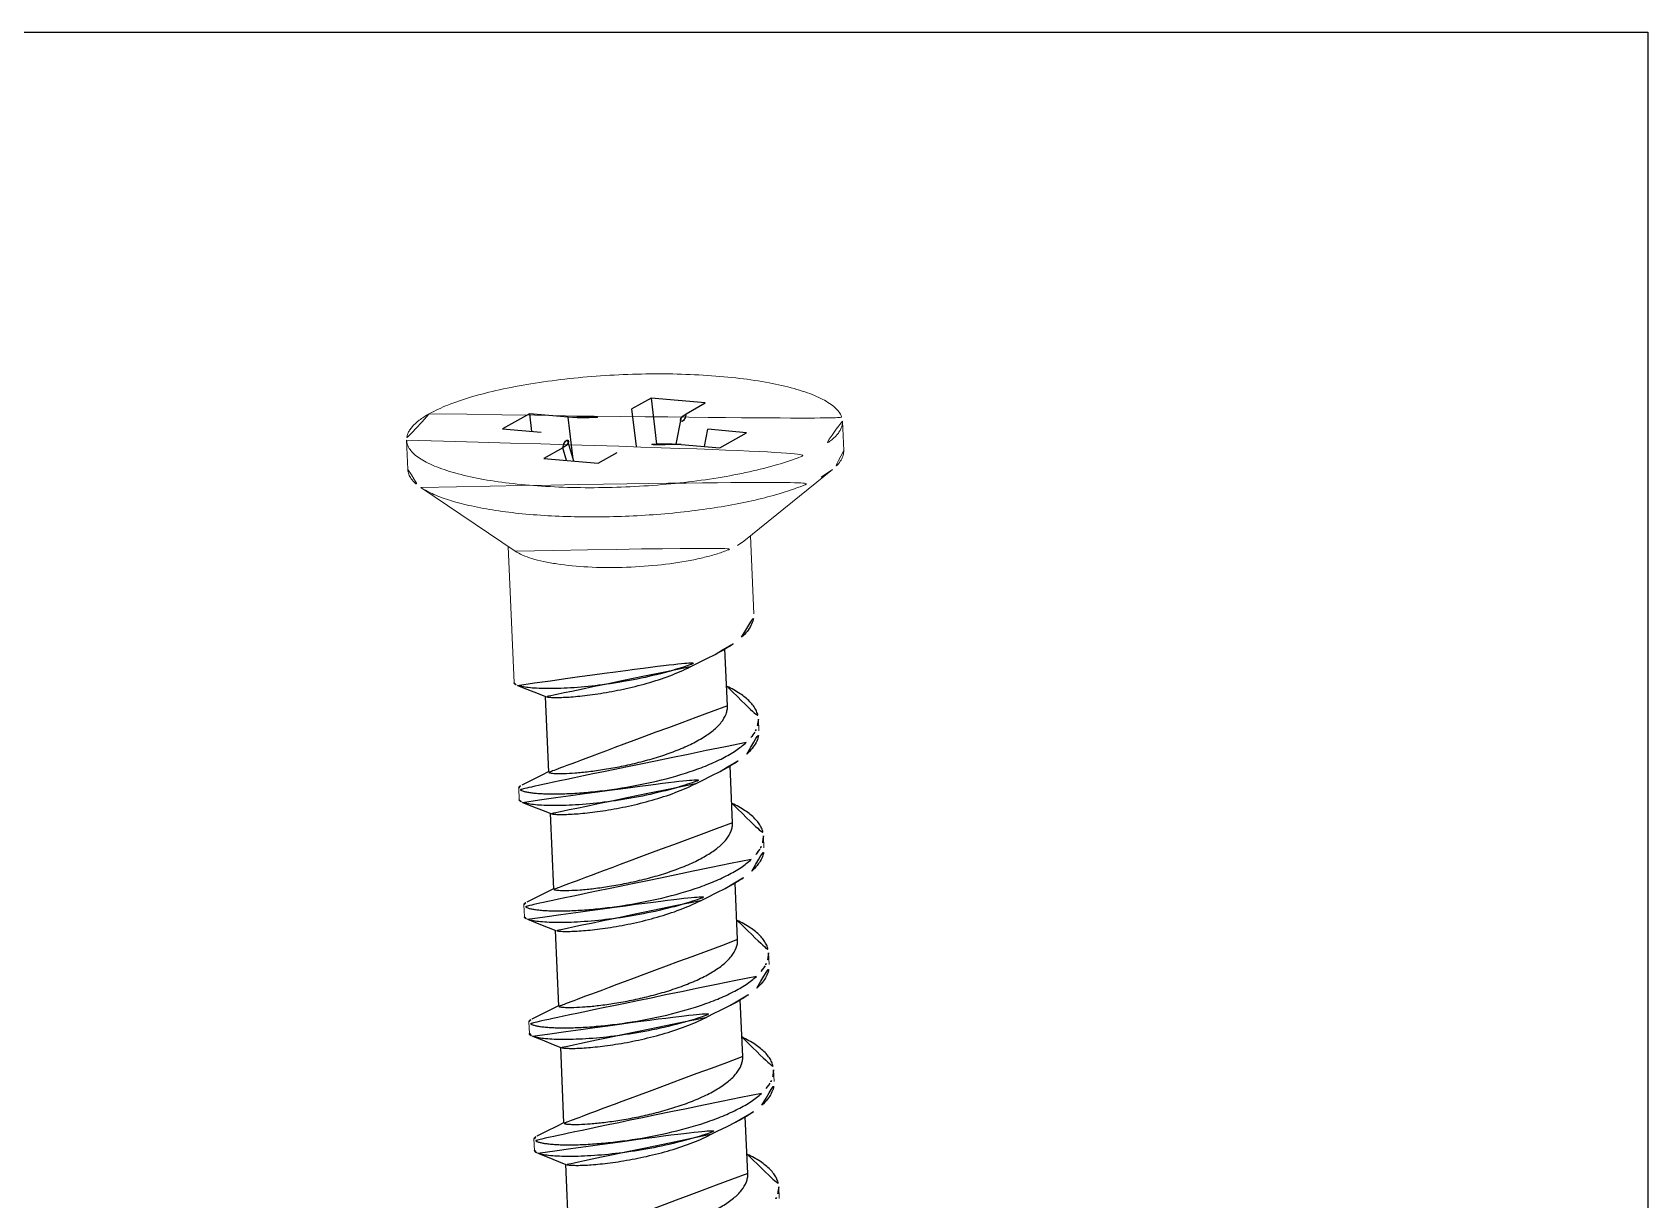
# Model space of a CAD drawing. Extents: x 16296660632 to 16296679688, y -37409620961 to -37409616551.
# Drawn here: x 16296679160.21 to 16296679186.87, y -37409617660.36 to -37409617641.09 of the extents above; entities that cross this region are included whole.
import ezdxf

# ---------------------------------------------------------------- set-up
doc = ezdxf.new("R2010")
doc.units = 0
doc.header["$LTSCALE"] = 10
doc.header["$MEASUREMENT"] = 0
doc.linetypes.add('ACAD_ISO02W100', pattern=[15, 12, -3])
doc.layers.get('0').update_dxf_attribs({"linetype": 'CONTINUOUS'})
doc.layers.add('虚线', color=8, linetype='ACAD_ISO02W100', lineweight=20)

msp = doc.modelspace()

# ---------------------------------------------------------------- linework, layer by layer
at = {"color": 7, "linetype": 'Continuous'}
for p, q in [((16296679170.41935, -37409617647.130089), (16296679170.104139, -37409617647.307472)), ((16296679171.315081, -37409617647.20797), (16296679170.41935, -37409617647.130089)), ((16296679170.41935, -37409617647.130089), (16296679170.509569, -37409617647.887611)), ((16296679170.99987, -37409617647.385353), (16296679171.315081, -37409617647.20797)), ((16296679168.411831, -37409617647.386887), (16296679167.96921, -37409617647.635971)), ((16296679169.04973, -37409617647.442352), (16296679168.411831, -37409617647.386887)), ((16296679168.411831, -37409617647.386887), (16296679168.44644, -37409617647.677467)), ((16296679169.132059, -37409617648.133667), (16296679169.04973, -37409617647.442352)), ((16296679170.178061, -37409617647.928192), (16296679170.104139, -37409617647.307472)), ((16296679170.836399, -37409617647.888321), (16296679170.918341, -37409617647.467903)), ((16296679167.96921, -37409617647.635971), (16296679168.607109, -37409617647.691437)), ((16296679171.301729, -37409617647.925713), (16296679171.35685, -37409617647.642937)), ((16296679171.994749, -37409617647.69841), (16296679171.35685, -37409617647.642937)), ((16296679171.55213, -37409617647.947487), (16296679171.994749, -37409617647.69841)), ((16296679168.96409, -37409617647.949028), (16296679168.64888, -37409617648.126411)), ((16296679169.026569, -37409617648.159248), (16296679168.96409, -37409617647.949028)), ((16296679169.14266, -37409617648.169342), (16296679169.04459, -37409617647.839371)), ((16296679169.544609, -37409617648.204277), (16296679169.859819, -37409617648.026901)), ((16296679170.91423, -37409617647.892021), (16296679171.55213, -37409617647.947487)), ((16296679168.64888, -37409617648.126411), (16296679169.544609, -37409617648.204277)), ((16296679171.680571, -37409617652.20546), (16296679171.639879, -37409617651.268967)), ((16296679168.555019, -37409617652.003891), (16296679168.680519, -37409617652.054367)), ((16296679168.671009, -37409617652.050537), (16296679168.72534, -37409617653.301033)), ((16296679171.76446, -37409617654.136147), (16296679171.723761, -37409617653.199516)), ((16296679168.63891, -37409617653.934593), (16296679168.76441, -37409617653.985062)), ((16296679168.7549, -37409617653.981239), (16296679168.809231, -37409617655.23172)), ((16296679171.848339, -37409617656.066841), (16296679171.80765, -37409617655.130203)), ((16296679168.72279, -37409617655.86528), (16296679168.848289, -37409617655.915756)), ((16296679168.838779, -37409617655.911926), (16296679168.89311, -37409617657.162407)), ((16296679171.93223, -37409617657.997543), (16296679171.891541, -37409617657.06102)), ((16296679168.806669, -37409617657.795967), (16296679168.93218, -37409617657.846451)), ((16296679168.922661, -37409617657.842621), (16296679168.976999, -37409617659.093109)), ((16296679172.016109, -37409617659.92823), (16296679171.97541, -37409617658.991562)), ((16296679168.89056, -37409617659.726662), (16296679169.01606, -37409617659.777153)), ((16296679169.00655, -37409617659.773323), (16296679169.060881, -37409617661.023804))]:
    msp.add_line(p, q, dxfattribs=at)
msp.add_lwpolyline([(16296679186.86693, -37409617723.429443), (16296679133.55056, -37409617723.429443), (16296679133.55056, -37409617641.089737), (16296679186.86693, -37409617641.089737)], close=True)
for points in [[(16296679171.06757, -37409617651.562607), (16296679171.176861, -37409617651.50721), (16296679171.33836, -37409617651.426651), (16296679171.47695, -37409617651.358467)], [(16296679168.21303, -37409617651.869904), (16296679168.37056, -37409617651.931084), (16296679168.555019, -37409617652.003891)], [(16296679168.723499, -37409617653.297394), (16296679168.61726, -37409617653.351273), (16296679168.439739, -37409617653.43988), (16296679168.284559, -37409617653.516243)], [(16296679171.151449, -37409617653.493301), (16296679171.26075, -37409617653.437897), (16296679171.422239, -37409617653.357353), (16296679171.560829, -37409617653.289146)], [(16296679168.296921, -37409617653.800591), (16296679168.454439, -37409617653.861771), (16296679168.63891, -37409617653.934593)], [(16296679168.807381, -37409617655.228088), (16296679168.701139, -37409617655.281967), (16296679168.523621, -37409617655.370567), (16296679168.368441, -37409617655.446938)], [(16296679171.23534, -37409617655.424004), (16296679171.344641, -37409617655.368591), (16296679171.50613, -37409617655.28804), (16296679171.644711, -37409617655.219849)], [(16296679168.3808, -37409617655.731293), (16296679168.53833, -37409617655.792473), (16296679168.72279, -37409617655.86528)], [(16296679168.89127, -37409617657.158783), (16296679168.785021, -37409617657.212662), (16296679168.6075, -37409617657.301262), (16296679168.45233, -37409617657.377632)], [(16296679171.31922, -37409617657.354691), (16296679171.42852, -37409617657.299294), (16296679171.59001, -37409617657.218727), (16296679171.7286, -37409617657.150543)], [(16296679168.46468, -37409617657.661972), (16296679168.62221, -37409617657.723152), (16296679168.806669, -37409617657.795967)], [(16296679168.975149, -37409617659.089478), (16296679168.86891, -37409617659.143349), (16296679168.691389, -37409617659.231956), (16296679168.536209, -37409617659.308327)], [(16296679171.403111, -37409617659.285393), (16296679171.5124, -37409617659.22998), (16296679171.673901, -37409617659.149422), (16296679171.812481, -37409617659.081238)], [(16296679168.548571, -37409617659.592667), (16296679168.7061, -37409617659.653847), (16296679168.89056, -37409617659.726662)]]:
    msp.add_lwpolyline(points, dxfattribs=at)
for centre, major_axis, ratio, start_param, end_param in [((16296679169.387341, -37409617647.238113), (-0.801806, -0.030785), 0.263882425, 1.126066153, 2.666704219), ((16296679171.73835, -37409617647.442513), (-0.821229, -0.039608), 0.25133448, 5.818141006, 7.358779072), ((16296679168.225611, -37409617647.891861), (-0.821229, -0.039608), 0.25133448, -3.606636955, -2.065998889), ((16296679170.57662, -37409617648.096268), (-0.801806, -0.030785), 0.263882425, -2.0155265, -0.474888434)]:
    msp.add_ellipse(centre, major_axis=major_axis, ratio=ratio, start_param=start_param, end_param=end_param, dxfattribs=at)
for points, knots in [([(16296679171.914709, -37409617651.074501), (16296679171.946819, -37409617651.044838), (16296679172.00408, -37409617650.985069), (16296679172.07019, -37409617650.887466), (16296679172.109421, -37409617650.787933), (16296679172.116501, -37409617650.719994), (16296679172.11508, -37409617650.687508)], [0, 0, 0, 0, 0.292045706, 0.550742358, 0.782817436, 1, 1, 1, 1]), ([(16296679171.47695, -37409617651.358467), (16296679171.56144, -37409617651.317108), (16296679171.71468, -37409617651.233223), (16296679171.85573, -37409617651.12899), (16296679171.914709, -37409617651.074501)], [0, 0, 0, 0, 0.539523175, 1, 1, 1, 1]), ([(16296679168.213039, -37409617651.869904), (16296679168.237249, -37409617651.879227), (16296679168.29759, -37409617651.894249), (16296679168.40379, -37409617651.909698), (16296679168.539261, -37409617651.920143), (16296679168.70166, -37409617651.924667), (16296679168.888359, -37409617651.92244), (16296679169.17676, -37409617651.909019), (16296679169.57214, -37409617651.871353), (16296679170.068319, -37409617651.794807), (16296679170.57003, -37409617651.685066), (16296679171.043871, -37409617651.544441), (16296679171.3409, -37409617651.425049), (16296679171.47695, -37409617651.358467)], [0, 0, 0, 0, 0.023276566, 0.055463247, 0.09623742, 0.145040673, 0.201136549, 0.263651163, 0.403927684, 0.557108169, 0.713672809, 0.86415492, 1, 1, 1, 1]), ([(16296679171.06757, -37409617651.562607), (16296679170.958599, -37409617651.618294), (16296679170.723789, -37409617651.718628), (16296679170.353161, -37409617651.838799), (16296679169.969231, -37409617651.93409), (16296679169.652321, -37409617651.993279), (16296679169.412451, -37409617652.027878), (16296679169.250389, -37409617652.046806), (16296679169.10417, -37409617652.059822), (16296679168.976379, -37409617652.06739), (16296679168.86924, -37409617652.070183), (16296679168.7847, -37409617652.068779), (16296679168.728991, -37409617652.064781), (16296679168.69698, -37409617652.059402), (16296679168.6852, -37409617652.056267), (16296679168.680519, -37409617652.054367)], [0, 0, 0, 0, 0.149149692, 0.310486425, 0.474512212, 0.630990703, 0.703238306, 0.769886721, 0.829852517, 0.882142193, 0.925906765, 0.960440098, 0.985212648, 0.993851739, 1, 1, 1, 1]), ([(16296679168.16081, -37409617651.826431), (16296679168.16099, -37409617651.830452), (16296679168.16416, -37409617651.839363), (16296679168.175171, -37409617651.850571), (16296679168.1919, -37409617651.861061), (16296679168.205379, -37409617651.866943), (16296679168.213039, -37409617651.869904)], [0, 0, 0, 0, 0.169964487, 0.380192821, 0.653494873, 1, 1, 1, 1]), ([(16296679171.673639, -37409617651.887611), (16296679171.74811, -37409617651.922974), (16296679171.881889, -37409617651.995552), (16296679172.026421, -37409617652.108566), (16296679172.10948, -37409617652.20533), (16296679172.153549, -37409617652.276741), (16296679172.181681, -37409617652.350113), (16296679172.189501, -37409617652.400429), (16296679172.19058, -37409617652.425133)], [0, 0, 0, 0, 0.317057743, 0.583748074, 0.699704525, 0.805924509, 0.904904925, 1, 1, 1, 1]), ([(16296679171.680559, -37409617652.20546), (16296679171.681561, -37409617652.228249), (16296679171.678539, -37409617652.27507), (16296679171.65181, -37409617652.37117), (16296679171.577311, -37409617652.491577), (16296679171.440161, -37409617652.623337), (16296679171.257589, -37409617652.748123), (16296679171.035761, -37409617652.864014), (16296679170.782631, -37409617652.969276), (16296679170.50766, -37409617653.062141), (16296679170.22127, -37409617653.141312), (16296679169.93446, -37409617653.206009), (16296679169.658239, -37409617653.255997), (16296679169.403271, -37409617653.291679), (16296679169.17942, -37409617653.313957), (16296679169.016319, -37409617653.32328), (16296679168.90786, -37409617653.324837), (16296679168.844999, -37409617653.323723), (16296679168.7952, -37409617653.320602), (16296679168.762501, -37409617653.316643), (16296679168.74291, -37409617653.312134), (16296679168.733, -37409617653.30883), (16296679168.72551, -37409617653.304527), (16296679168.725349, -37409617653.301033)], [0, 0, 0, 0, 0.020473064, 0.041729226, 0.088965761, 0.145234353, 0.211406525, 0.286735163, 0.369456871, 0.457154917, 0.547003049, 0.635953592, 0.720898874, 0.798817184, 0.866906327, 0.922705443, 0.9453497, 0.964215031, 0.979139366, 0.990015945, 0.99393238, 0.996849703, 1, 1, 1, 1]), ([(16296679172.19058, -37409617652.425133), (16296679172.191851, -37409617652.454323), (16296679172.186489, -37409617652.5149), (16296679172.166519, -37409617652.572159), (16296679172.15354, -37409617652.600151)], [0, 0, 0, 0, 0.486340642, 1, 1, 1, 1]), ([(16296679171.99021, -37409617652.812134), (16296679171.937559, -37409617652.860764), (16296679171.813629, -37409617652.95446), (16296679171.59833, -37409617653.077789), (16296679171.34515, -37409617653.192688), (16296679170.956249, -37409617653.335869), (16296679170.429819, -37409617653.477814), (16296679169.88954, -37409617653.575371), (16296679169.465111, -37409617653.626923), (16296679169.173389, -37409617653.651039), (16296679168.91083, -37409617653.662102), (16296679168.713671, -37409617653.661469), (16296679168.576099, -37409617653.6548), (16296679168.48966, -37409617653.647629), (16296679168.41518, -37409617653.638199), (16296679168.35358, -37409617653.627083), (16296679168.303961, -37409617653.613747), (16296679168.264481, -37409617653.598717), (16296679168.236959, -37409617653.578751), (16296679168.236309, -37409617653.564056)], [0, 0, 0, 0, 0.054602615, 0.117789166, 0.188745253, 0.266169363, 0.433325532, 0.603347488, 0.684032993, 0.759000201, 0.826300458, 0.884192152, 0.909142841, 0.931212345, 0.950280087, 0.966251833, 0.979077401, 0.988796353, 1, 1, 1, 1]), ([(16296679171.9986, -37409617653.005203), (16296679172.03072, -37409617652.975517), (16296679172.088011, -37409617652.915718), (16296679172.154131, -37409617652.818062), (16296679172.19335, -37409617652.718483), (16296679172.20039, -37409617652.650497), (16296679172.198959, -37409617652.618011)], [0, 0, 0, 0, 0.292058996, 0.550756019, 0.78282278, 1, 1, 1, 1]), ([(16296679172.131229, -37409617652.642647), (16296679172.122641, -37409617652.657303), (16296679172.08239, -37409617652.719093), (16296679172.03183, -37409617652.773682), (16296679171.99021, -37409617652.812134)], [0, 0, 0, 0, 0.230661655, 1, 1, 1, 1]), ([(16296679172.15354, -37409617652.600151), (16296679172.15189, -37409617652.603706), (16296679172.14497, -37409617652.618149), (16296679172.137341, -37409617652.632233), (16296679172.131229, -37409617652.642647)], [0, 0, 0, 0, 0.245567706, 1, 1, 1, 1]), ([(16296679171.560829, -37409617653.289146), (16296679171.645321, -37409617653.247803), (16296679171.798559, -37409617653.16391), (16296679171.939619, -37409617653.059677), (16296679171.9986, -37409617653.005203)], [0, 0, 0, 0, 0.539505924, 1, 1, 1, 1]), ([(16296679168.296921, -37409617653.800591), (16296679168.321131, -37409617653.809929), (16296679168.38147, -37409617653.824944), (16296679168.48768, -37409617653.840393), (16296679168.623159, -37409617653.85083), (16296679168.78558, -37409617653.85537), (16296679168.9723, -37409617653.853127), (16296679169.26071, -37409617653.839706), (16296679169.656099, -37409617653.80204), (16296679170.152269, -37409617653.725487), (16296679170.653971, -37409617653.615753), (16296679171.127781, -37409617653.475128), (16296679171.424801, -37409617653.355743), (16296679171.560829, -37409617653.289146)], [0, 0, 0, 0, 0.023276892, 0.055464645, 0.096240648, 0.145049353, 0.201151804, 0.263673445, 0.403950807, 0.557126029, 0.713689384, 0.864168888, 1, 1, 1, 1]), ([(16296679168.236309, -37409617653.564056), (16296679168.23613, -37409617653.560043), (16296679168.23851, -37409617653.550903), (16296679168.248529, -37409617653.53878), (16296679168.264271, -37409617653.526878), (16296679168.277189, -37409617653.519852), (16296679168.284559, -37409617653.516243)], [0, 0, 0, 0, 0.169923784, 0.38021977, 0.653573272, 1, 1, 1, 1]), ([(16296679171.151449, -37409617653.493301), (16296679171.04248, -37409617653.548973), (16296679170.807671, -37409617653.64933), (16296679170.43704, -37409617653.769493), (16296679170.05311, -37409617653.864777), (16296679169.7362, -37409617653.923981), (16296679169.49633, -37409617653.958572), (16296679169.33427, -37409617653.977501), (16296679169.188049, -37409617653.990509), (16296679169.060261, -37409617653.998093), (16296679168.953131, -37409617654.00087), (16296679168.86858, -37409617653.999474), (16296679168.81287, -37409617653.995483), (16296679168.78087, -37409617653.990097), (16296679168.769091, -37409617653.986954), (16296679168.76442, -37409617653.985062)], [0, 0, 0, 0, 0.149151444, 0.31048851, 0.474514788, 0.630995045, 0.703238917, 0.769892315, 0.829853838, 0.882146381, 0.925911335, 0.960441334, 0.985220341, 0.993856093, 1, 1, 1, 1]), ([(16296679168.244699, -37409617653.757179), (16296679168.244881, -37409617653.761192), (16296679168.24807, -37409617653.770081), (16296679168.25909, -37409617653.781281), (16296679168.275801, -37409617653.791763), (16296679168.28927, -37409617653.797638), (16296679168.296921, -37409617653.800591)], [0, 0, 0, 0, 0.170000013, 0.380313825, 0.653600326, 1, 1, 1, 1]), ([(16296679171.75795, -37409617653.818512), (16296679171.83234, -37409617653.853844), (16296679171.96599, -37409617653.926399), (16296679172.11038, -37409617654.039337), (16296679172.193359, -37409617654.136017), (16296679172.2374, -37409617654.207367), (16296679172.26553, -37409617654.28067), (16296679172.273371, -37409617654.330963), (16296679172.27446, -37409617654.355637)], [0, 0, 0, 0, 0.317038141, 0.583721003, 0.699682042, 0.805910367, 0.904900162, 1, 1, 1, 1]), ([(16296679171.76445, -37409617654.136147), (16296679171.76544, -37409617654.158943), (16296679171.762421, -37409617654.205757), (16296679171.73571, -37409617654.301872), (16296679171.6612, -37409617654.422279), (16296679171.52404, -37409617654.554031), (16296679171.341459, -37409617654.67881), (16296679171.119631, -37409617654.794708), (16296679170.86651, -37409617654.899971), (16296679170.591539, -37409617654.992844), (16296679170.305161, -37409617655.072006), (16296679170.018339, -37409617655.136703), (16296679169.742121, -37409617655.186699), (16296679169.48715, -37409617655.222366), (16296679169.263309, -37409617655.244652), (16296679169.10021, -37409617655.253967), (16296679168.991739, -37409617655.255539), (16296679168.928881, -37409617655.254417), (16296679168.87908, -37409617655.251289), (16296679168.84639, -37409617655.247337), (16296679168.826799, -37409617655.242828), (16296679168.8169, -37409617655.239517), (16296679168.80938, -37409617655.235229), (16296679168.809231, -37409617655.23172)], [0, 0, 0, 0, 0.020473397, 0.04172825, 0.088964795, 0.145234699, 0.21140827, 0.286737033, 0.369457519, 0.457154473, 0.547002625, 0.635953948, 0.720899289, 0.798816176, 0.866903321, 0.922701866, 0.945350284, 0.96421297, 0.979137498, 0.990016213, 0.993929145, 0.99684572, 1, 1, 1, 1]), ([(16296679172.27446, -37409617654.355637), (16296679172.275749, -37409617654.384872), (16296679172.270399, -37409617654.445587), (16296679172.25037, -37409617654.502953), (16296679172.23735, -37409617654.530998)], [0, 0, 0, 0, 0.486306326, 1, 1, 1, 1]), ([(16296679172.082479, -37409617654.93589), (16296679172.114599, -37409617654.906219), (16296679172.171881, -37409617654.84642), (16296679172.23801, -37409617654.748772), (16296679172.27722, -37409617654.649178), (16296679172.284281, -37409617654.581207), (16296679172.28285, -37409617654.548721)], [0, 0, 0, 0, 0.292042277, 0.550741516, 0.782816052, 1, 1, 1, 1]), ([(16296679172.215549, -37409617654.572594), (16296679172.206961, -37409617654.587318), (16296679172.16663, -37409617654.649391), (16296679172.115879, -37409617654.704224), (16296679172.074089, -37409617654.742821)], [0, 0, 0, 0, 0.230586123, 1, 1, 1, 1]), ([(16296679172.23735, -37409617654.530998), (16296679172.235729, -37409617654.534477), (16296679172.22896, -37409617654.548607), (16296679172.22151, -37409617654.562393), (16296679172.215549, -37409617654.572594)], [0, 0, 0, 0, 0.245662192, 1, 1, 1, 1]), ([(16296679172.074089, -37409617654.742821), (16296679172.02145, -37409617654.791443), (16296679171.897539, -37409617654.885139), (16296679171.68228, -37409617655.008453), (16296679171.429159, -37409617655.123329), (16296679171.040319, -37409617655.266487), (16296679170.51396, -37409617655.40844), (16296679169.97374, -37409617655.50602), (16296679169.54933, -37409617655.557579), (16296679169.25761, -37409617655.581711), (16296679168.99501, -37409617655.592789), (16296679168.797819, -37409617655.592171), (16296679168.66021, -37409617655.58551), (16296679168.57375, -37409617655.578339), (16296679168.499241, -37409617655.568916), (16296679168.437599, -37409617655.557808), (16296679168.38796, -37409617655.544479), (16296679168.34844, -37409617655.529442), (16296679168.320881, -37409617655.509506), (16296679168.32019, -37409617655.494797)], [0, 0, 0, 0, 0.054597217, 0.117772269, 0.188713614, 0.266122839, 0.433262524, 0.603270318, 0.683950983, 0.758921475, 0.826233658, 0.884138543, 0.909095902, 0.931171631, 0.950246803, 0.966225121, 0.979058274, 0.988784535, 1, 1, 1, 1]), ([(16296679171.644711, -37409617655.219849), (16296679171.72921, -37409617655.17849), (16296679171.88245, -37409617655.094597), (16296679172.0235, -37409617654.990372), (16296679172.082479, -37409617654.93589)], [0, 0, 0, 0, 0.539514938, 1, 1, 1, 1]), ([(16296679168.32019, -37409617655.494797), (16296679168.320009, -37409617655.490784), (16296679168.322371, -37409617655.481628), (16296679168.33239, -37409617655.469498), (16296679168.348141, -37409617655.457588), (16296679168.361071, -37409617655.450546), (16296679168.368441, -37409617655.446938)], [0, 0, 0, 0, 0.169900019, 0.380141039, 0.653487407, 1, 1, 1, 1]), ([(16296679168.3808, -37409617655.731277), (16296679168.40502, -37409617655.740623), (16296679168.465361, -37409617655.755638), (16296679168.57156, -37409617655.77108), (16296679168.707041, -37409617655.781517), (16296679168.86944, -37409617655.786057), (16296679169.05615, -37409617655.783829), (16296679169.344549, -37409617655.770409), (16296679169.739941, -37409617655.732727), (16296679170.236111, -37409617655.656189), (16296679170.737801, -37409617655.546448), (16296679171.21163, -37409617655.40583), (16296679171.508671, -37409617655.286438), (16296679171.644711, -37409617655.219849)], [0, 0, 0, 0, 0.023278057, 0.055464367, 0.096237391, 0.145041777, 0.201140971, 0.263660908, 0.403941326, 0.557113817, 0.713670843, 0.864155822, 1, 1, 1, 1]), ([(16296679171.23534, -37409617655.424004), (16296679171.126369, -37409617655.479668), (16296679170.89156, -37409617655.580017), (16296679170.520929, -37409617655.700188), (16296679170.136999, -37409617655.795479), (16296679169.820089, -37409617655.854668), (16296679169.580219, -37409617655.889267), (16296679169.41815, -37409617655.908203), (16296679169.27194, -37409617655.921204), (16296679169.14415, -37409617655.92878), (16296679169.03701, -37409617655.931557), (16296679168.952471, -37409617655.930161), (16296679168.896761, -37409617655.926163), (16296679168.86475, -37409617655.920792), (16296679168.85297, -37409617655.917648), (16296679168.848301, -37409617655.915756)], [0, 0, 0, 0, 0.149149925, 0.310486899, 0.474512549, 0.630991091, 0.703238754, 0.769887552, 0.829852148, 0.882143536, 0.925906325, 0.960441356, 0.985212845, 0.993853208, 1, 1, 1, 1]), ([(16296679168.328581, -37409617655.687851), (16296679168.32877, -37409617655.691872), (16296679168.331949, -37409617655.70076), (16296679168.34296, -37409617655.711967), (16296679168.35968, -37409617655.72245), (16296679168.373159, -37409617655.728333), (16296679168.3808, -37409617655.731277)], [0, 0, 0, 0, 0.169993056, 0.38028427, 0.653562307, 1, 1, 1, 1]), ([(16296679171.84255, -37409617655.749542), (16296679171.916849, -37409617655.784866), (16296679172.05032, -37409617655.857384), (16296679172.19449, -37409617655.970261), (16296679172.277361, -37409617656.066872), (16296679172.321341, -37409617656.138184), (16296679172.349421, -37409617656.211433), (16296679172.35725, -37409617656.261681), (16296679172.358339, -37409617656.286346)], [0, 0, 0, 0, 0.316984893, 0.583639069, 0.699603812, 0.805849235, 0.904865736, 1, 1, 1, 1]), ([(16296679171.848339, -37409617656.066841), (16296679171.849331, -37409617656.089638), (16296679171.84631, -37409617656.136459), (16296679171.81959, -37409617656.232559), (16296679171.745081, -37409617656.352966), (16296679171.60792, -37409617656.484734), (16296679171.42535, -37409617656.609497), (16296679171.20352, -37409617656.725403), (16296679170.950399, -37409617656.830673), (16296679170.67543, -37409617656.923531), (16296679170.38904, -37409617657.002701), (16296679170.102221, -37409617657.06739), (16296679169.826, -37409617657.117393), (16296679169.571039, -37409617657.153069), (16296679169.347191, -37409617657.175346), (16296679169.18409, -37409617657.184669), (16296679169.075621, -37409617657.186234), (16296679169.01277, -37409617657.185112), (16296679168.962971, -37409617657.181976), (16296679168.930269, -37409617657.178032), (16296679168.910681, -37409617657.173523), (16296679168.90077, -37409617657.170219), (16296679168.89328, -37409617657.165916), (16296679168.89312, -37409617657.162407)], [0, 0, 0, 0, 0.02047321, 0.04172905, 0.08896589, 0.145234743, 0.211406872, 0.286735126, 0.369456489, 0.457154687, 0.547003065, 0.635953623, 0.720898634, 0.798816603, 0.866905772, 0.922705652, 0.945349236, 0.964215767, 0.979138535, 0.990016578, 0.993933024, 0.996849142, 1, 1, 1, 1]), ([(16296679172.358339, -37409617656.286346), (16296679172.35964, -37409617656.315712), (16296679172.354219, -37409617656.376694), (16296679172.334021, -37409617656.434288), (16296679172.32089, -37409617656.462433)], [0, 0, 0, 0, 0.486199985, 1, 1, 1, 1]), ([(16296679172.166361, -37409617656.866577), (16296679172.198469, -37409617656.836922), (16296679172.25573, -37409617656.777153), (16296679172.32184, -37409617656.679558), (16296679172.361071, -37409617656.580032), (16296679172.368151, -37409617656.512093), (16296679172.366739, -37409617656.479622)], [0, 0, 0, 0, 0.292056058, 0.55074832, 0.782819238, 1, 1, 1, 1]), ([(16296679172.30055, -37409617656.501373), (16296679172.291941, -37409617656.516258), (16296679172.251419, -37409617656.579086), (16296679172.20019, -37409617656.634506), (16296679172.15798, -37409617656.673523)], [0, 0, 0, 0, 0.230394881, 1, 1, 1, 1]), ([(16296679172.32089, -37409617656.462433), (16296679172.31937, -37409617656.465698), (16296679172.313021, -37409617656.478897), (16296679172.30608, -37409617656.491814), (16296679172.30055, -37409617656.501373)], [0, 0, 0, 0, 0.24594043, 1, 1, 1, 1]), ([(16296679172.15798, -37409617656.673523), (16296679172.105339, -37409617656.722137), (16296679171.981421, -37409617656.815826), (16296679171.76614, -37409617656.939163), (16296679171.512991, -37409617657.054047), (16296679171.124109, -37409617657.19722), (16296679170.597731, -37409617657.339157), (16296679170.057501, -37409617657.436729), (16296679169.633101, -37409617657.488281), (16296679169.34137, -37409617657.512413), (16296679169.078791, -37409617657.523483), (16296679168.881611, -37409617657.522858), (16296679168.74402, -37409617657.516197), (16296679168.65757, -37409617657.509033), (16296679168.583071, -37409617657.499603), (16296679168.52145, -37409617657.488487), (16296679168.471809, -37409617657.475159), (16296679168.432301, -37409617657.460129), (16296679168.404751, -37409617657.440178), (16296679168.404079, -37409617657.425484)], [0, 0, 0, 0, 0.05459869, 0.11777762, 0.188727264, 0.266146226, 0.433292764, 0.603296072, 0.683979386, 0.758950658, 0.826259313, 0.88415787, 0.909111388, 0.931183846, 0.950256241, 0.966231778, 0.979063344, 0.988787913, 1, 1, 1, 1]), ([(16296679171.7286, -37409617657.150543), (16296679171.813101, -37409617657.109177), (16296679171.96633, -37409617657.025299), (16296679172.107389, -37409617656.921066), (16296679172.166361, -37409617656.866577)], [0, 0, 0, 0, 0.539520138, 1, 1, 1, 1]), ([(16296679168.404079, -37409617657.425484), (16296679168.4039, -37409617657.421463), (16296679168.406269, -37409617657.412308), (16296679168.416281, -37409617657.400177), (16296679168.43203, -37409617657.388283), (16296679168.44496, -37409617657.381241), (16296679168.45233, -37409617657.377632)], [0, 0, 0, 0, 0.169908325, 0.380176255, 0.653525717, 1, 1, 1, 1]), ([(16296679168.464689, -37409617657.661972), (16296679168.488899, -37409617657.671318), (16296679168.54924, -37409617657.686333), (16296679168.655439, -37409617657.701767), (16296679168.79092, -37409617657.712219), (16296679168.95332, -37409617657.716751), (16296679169.14003, -37409617657.714523), (16296679169.428419, -37409617657.701103), (16296679169.823811, -37409617657.663429), (16296679170.31999, -37409617657.586884), (16296679170.821699, -37409617657.477142), (16296679171.29553, -37409617657.336517), (16296679171.59256, -37409617657.217133), (16296679171.7286, -37409617657.150543)], [0, 0, 0, 0, 0.023276407, 0.055463181, 0.096237908, 0.145042369, 0.201139714, 0.263655278, 0.403931506, 0.557112621, 0.713678891, 0.864158647, 1, 1, 1, 1]), ([(16296679171.31922, -37409617657.354691), (16296679171.210251, -37409617657.410347), (16296679170.975439, -37409617657.510712), (16296679170.604811, -37409617657.630867), (16296679170.220881, -37409617657.726173), (16296679169.903971, -37409617657.785362), (16296679169.664101, -37409617657.819946), (16296679169.502041, -37409617657.83889), (16296679169.35582, -37409617657.851898), (16296679169.228029, -37409617657.859467), (16296679169.120899, -37409617657.862259), (16296679169.03635, -37409617657.860847), (16296679168.98064, -37409617657.856857), (16296679168.948641, -37409617657.851486), (16296679168.936859, -37409617657.848343), (16296679168.93219, -37409617657.846451)], [0, 0, 0, 0, 0.149151082, 0.31048801, 0.474514413, 0.630994577, 0.703238601, 0.769891117, 0.829854077, 0.882144985, 0.925911753, 0.960440489, 0.985219788, 0.993854646, 1, 1, 1, 1]), ([(16296679168.41247, -37409617657.618538), (16296679168.412649, -37409617657.622559), (16296679168.415831, -37409617657.631447), (16296679168.42684, -37409617657.642662), (16296679168.44356, -37409617657.653137), (16296679168.457041, -37409617657.659019), (16296679168.464689, -37409617657.661972)], [0, 0, 0, 0, 0.169972208, 0.380232623, 0.65353903, 1, 1, 1, 1]), ([(16296679171.923771, -37409617657.67897), (16296679171.99847, -37409617657.714371), (16296679172.13265, -37409617657.787018), (16296679172.27762, -37409617657.9002), (16296679172.36092, -37409617657.997101), (16296679172.405109, -37409617658.068619), (16296679172.433331, -37409617658.142097), (16296679172.44116, -37409617658.192497), (16296679172.44223, -37409617658.217247)], [0, 0, 0, 0, 0.3172345, 0.583924157, 0.69985153, 0.806036112, 0.904966851, 1, 1, 1, 1]), ([(16296679171.93222, -37409617657.997543), (16296679171.93321, -37409617658.020332), (16296679171.930201, -37409617658.067146), (16296679171.903469, -37409617658.163254), (16296679171.82897, -37409617658.283661), (16296679171.691811, -37409617658.415421), (16296679171.509239, -37409617658.540192), (16296679171.287399, -37409617658.656097), (16296679171.034281, -37409617658.76136), (16296679170.75931, -37409617658.854233), (16296679170.472931, -37409617658.933403), (16296679170.18611, -37409617658.998093), (16296679169.909889, -37409617659.04808), (16296679169.654921, -37409617659.083763), (16296679169.43107, -37409617659.106033), (16296679169.267969, -37409617659.115356), (16296679169.15951, -37409617659.116928), (16296679169.096649, -37409617659.115799), (16296679169.04685, -37409617659.112679), (16296679169.01416, -37409617659.108727), (16296679168.99457, -37409617659.10421), (16296679168.984659, -37409617659.100906), (16296679168.97715, -37409617659.096619), (16296679168.976999, -37409617659.093109)], [0, 0, 0, 0, 0.020473134, 0.041728323, 0.088964486, 0.14523392, 0.211407584, 0.286736716, 0.369457507, 0.457154493, 0.547002463, 0.635953727, 0.720899492, 0.798816786, 0.866903955, 0.922702124, 0.945350952, 0.964212695, 0.979138569, 0.990015654, 0.993929113, 0.996846507, 1, 1, 1, 1]), ([(16296679172.25025, -37409617658.797279), (16296679172.282379, -37409617658.767601), (16296679172.339661, -37409617658.707787), (16296679172.40579, -37409617658.61013), (16296679172.445, -37409617658.510529), (16296679172.452049, -37409617658.442551), (16296679172.450609, -37409617658.410057)], [0, 0, 0, 0, 0.292057156, 0.550753557, 0.782820762, 1, 1, 1, 1]), ([(16296679172.381599, -37409617658.436897), (16296679172.373039, -37409617658.45137), (16296679172.33301, -37409617658.512291), (16296679172.283001, -37409617658.566208), (16296679172.241859, -37409617658.60421)], [0, 0, 0, 0, 0.23088135, 1, 1, 1, 1]), ([(16296679172.40546, -37409617658.391647), (16296679172.403709, -37409617658.395447), (16296679172.396339, -37409617658.410843), (16296679172.388161, -37409617658.425827), (16296679172.381599, -37409617658.436897)], [0, 0, 0, 0, 0.245278164, 1, 1, 1, 1]), ([(16296679172.44223, -37409617658.217247), (16296679172.443501, -37409617658.24633), (16296679172.43819, -37409617658.306686), (16296679172.41836, -37409617658.363747), (16296679172.40546, -37409617658.391647)], [0, 0, 0, 0, 0.486427564, 1, 1, 1, 1]), ([(16296679172.241859, -37409617658.60421), (16296679172.18922, -37409617658.652832), (16296679172.0653, -37409617658.746536), (16296679171.85001, -37409617658.869858), (16296679171.596849, -37409617658.984749), (16296679171.207979, -37409617659.127922), (16296679170.68157, -37409617659.269859), (16296679170.141319, -37409617659.367432), (16296679169.71689, -37409617659.418983), (16296679169.42518, -37409617659.443123), (16296679169.162609, -37409617659.454178), (16296679168.965441, -37409617659.453552), (16296679168.82785, -37409617659.446892), (16296679168.741409, -37409617659.43972), (16296679168.66691, -37409617659.43029), (16296679168.605301, -37409617659.419167), (16296679168.55567, -37409617659.405853), (16296679168.516171, -37409617659.390823), (16296679168.488621, -37409617659.370857), (16296679168.487961, -37409617659.356163)], [0, 0, 0, 0, 0.0546001, 0.117782597, 0.188733632, 0.266151748, 0.433300018, 0.60331817, 0.68400267, 0.75896991, 0.826272935, 0.884169085, 0.909122385, 0.931194582, 0.950265184, 0.96624001, 0.979068811, 0.988791119, 1, 1, 1, 1]), ([(16296679171.812481, -37409617659.081238), (16296679171.89698, -37409617659.039879), (16296679172.05022, -37409617658.955994), (16296679172.191271, -37409617658.851761), (16296679172.25025, -37409617658.797279)], [0, 0, 0, 0, 0.539501208, 1, 1, 1, 1]), ([(16296679168.548571, -37409617659.592667), (16296679168.57279, -37409617659.602013), (16296679168.633129, -37409617659.61702), (16296679168.73933, -37409617659.632469), (16296679168.874821, -37409617659.642906), (16296679169.037239, -37409617659.647453), (16296679169.223961, -37409617659.645218), (16296679169.512369, -37409617659.63179), (16296679169.907761, -37409617659.594116), (16296679170.403919, -37409617659.51757), (16296679170.905609, -37409617659.407822), (16296679171.379431, -37409617659.267212), (16296679171.676451, -37409617659.14782), (16296679171.812481, -37409617659.081238)], [0, 0, 0, 0, 0.023277738, 0.055465794, 0.096241954, 0.14505144, 0.20115394, 0.26367632, 0.403954117, 0.557125453, 0.713686867, 0.864167196, 1, 1, 1, 1]), ([(16296679168.487961, -37409617659.356163), (16296679168.48778, -37409617659.352142), (16296679168.49016, -37409617659.342987), (16296679168.50017, -37409617659.330872), (16296679168.515921, -37409617659.31897), (16296679168.528839, -37409617659.311943), (16296679168.536209, -37409617659.308327)], [0, 0, 0, 0, 0.169912341, 0.380179031, 0.653529502, 1, 1, 1, 1]), ([(16296679171.403111, -37409617659.285393), (16296679171.29414, -37409617659.341057), (16296679171.05933, -37409617659.441406), (16296679170.6887, -37409617659.561569), (16296679170.30477, -37409617659.65686), (16296679169.98786, -37409617659.716049), (16296679169.74799, -37409617659.750664), (16296679169.58592, -37409617659.769577), (16296679169.439711, -37409617659.782593), (16296679169.31192, -37409617659.790161), (16296679169.204781, -37409617659.792953), (16296679169.120239, -37409617659.79155), (16296679169.064529, -37409617659.787537), (16296679169.03252, -37409617659.782181), (16296679169.020741, -37409617659.779037), (16296679169.016069, -37409617659.777153)], [0, 0, 0, 0, 0.149150481, 0.310487645, 0.474513263, 0.630992056, 0.703239131, 0.769889043, 0.829852195, 0.882145353, 0.925906742, 0.960442514, 0.985214087, 0.993855175, 1, 1, 1, 1]), ([(16296679168.496349, -37409617659.549248), (16296679168.49654, -37409617659.553268), (16296679168.49972, -37409617659.562157), (16296679168.51074, -37409617659.573357), (16296679168.527451, -37409617659.583839), (16296679168.54093, -37409617659.589706), (16296679168.548571, -37409617659.592667)], [0, 0, 0, 0, 0.170000578, 0.380309158, 0.653587418, 1, 1, 1, 1]), ([(16296679172.00988, -37409617659.610718), (16296679172.08423, -37409617659.646049), (16296679172.21781, -37409617659.71859), (16296679172.36211, -37409617659.831497), (16296679172.445049, -37409617659.928146), (16296679172.489071, -37409617659.999474), (16296679172.517179, -37409617660.072746), (16296679172.525021, -37409617660.123016), (16296679172.52611, -37409617660.14769)], [0, 0, 0, 0, 0.317020572, 0.583696175, 0.69965802, 0.805891088, 0.904889407, 1, 1, 1, 1]), ([(16296679172.016109, -37409617659.92823), (16296679172.017099, -37409617659.951027), (16296679172.014071, -37409617659.997841), (16296679171.98736, -37409617660.093948), (16296679171.91284, -37409617660.214363), (16296679171.77569, -37409617660.346123), (16296679171.593121, -37409617660.470886), (16296679171.37129, -37409617660.586792), (16296679171.11817, -37409617660.692047), (16296679170.843189, -37409617660.78492), (16296679170.55681, -37409617660.86409), (16296679170.269991, -37409617660.92878), (16296679169.993771, -37409617660.978783), (16296679169.73881, -37409617661.014458), (16296679169.514959, -37409617661.036728), (16296679169.35186, -37409617661.046051), (16296679169.243389, -37409617661.047623), (16296679169.18054, -37409617661.046501), (16296679169.13073, -37409617661.043373), (16296679169.09804, -37409617661.039413), (16296679169.078449, -37409617661.034912), (16296679169.068541, -37409617661.031601), (16296679169.06105, -37409617661.027313), (16296679169.06089, -37409617661.023804)], [0, 0, 0, 0, 0.020473379, 0.041728798, 0.088965914, 0.145235111, 0.211407373, 0.286735407, 0.369456346, 0.45715445, 0.547003048, 0.635953711, 0.72089852, 0.798816075, 0.866904958, 0.922705167, 0.945348959, 0.964216136, 0.979137713, 0.990017197, 0.993933035, 0.996848199, 1, 1, 1, 1]), ([(16296679172.52611, -37409617660.14769), (16296679172.527399, -37409617660.176949), (16296679172.522051, -37409617660.237709), (16296679172.502001, -37409617660.29512), (16296679172.48896, -37409617660.323189)], [0, 0, 0, 0, 0.48629063, 1, 1, 1, 1]), ([(16296679172.48896, -37409617660.323189), (16296679172.48735, -37409617660.326637), (16296679172.48065, -37409617660.340607), (16296679172.47328, -37409617660.354263), (16296679172.4674, -37409617660.364349)], [0, 0, 0, 0, 0.245707587, 1, 1, 1, 1])]:
    msp.add_open_spline(points, degree=3, knots=knots, dxfattribs=at)
at = {"layer": '虚线', "color": 7, "linetype": 'Continuous'}
for p, q in [((16296679173.59956, -37409617647.993599), (16296679173.57859, -37409617647.510933)), ((16296679166.40634, -37409617648.306129), (16296679166.38537, -37409617647.823463)), ((16296679171.95196, -37409617649.490242), (16296679173.413151, -37409617648.306618)), ((16296679173.413151, -37409617648.306618), (16296679173.227579, -37409617648.430222)), ((16296679168.17754, -37409617649.654228), (16296679166.6192, -37409617648.601807)), ((16296679168.160801, -37409617651.826439), (16296679168.06307, -37409617649.57692)), ((16296679171.95196, -37409617649.490242), (16296679171.84886, -37409617649.558907)), ((16296679172.115089, -37409617650.687469), (16296679172.059299, -37409617649.40329)), ((16296679172.198971, -37409617652.618156), (16296679172.19059, -37409617652.425087)), ((16296679168.24469, -37409617653.757133), (16296679168.2363, -37409617653.564056)), ((16296679172.28286, -37409617654.548851), (16296679172.274469, -37409617654.355782)), ((16296679168.328569, -37409617655.687828), (16296679168.320181, -37409617655.494759)), ((16296679172.366739, -37409617656.479553), (16296679172.35836, -37409617656.286484)), ((16296679168.41246, -37409617657.618523), (16296679168.40407, -37409617657.425453)), ((16296679172.45063, -37409617658.41024), (16296679172.44224, -37409617658.217171)), ((16296679168.49634, -37409617659.549217), (16296679168.487949, -37409617659.356148)), ((16296679172.53451, -37409617660.340927), (16296679172.526119, -37409617660.147873))]:
    msp.add_line(p, q, dxfattribs=at)
for points, knots in [([(16296679166.757351, -37409617647.386833), (16296679166.856689, -37409617647.330917), (16296679167.086821, -37409617647.226952), (16296679167.476311, -37409617647.097122), (16296679167.934589, -37409617646.982048), (16296679168.44912, -37409617646.885094), (16296679169.00598, -37409617646.80909), (16296679169.58979, -37409617646.756264), (16296679170.184441, -37409617646.728104), (16296679170.77346, -37409617646.725388), (16296679171.340561, -37409617646.748169), (16296679171.870131, -37409617646.795708), (16296679172.34758, -37409617646.866577), (16296679172.70541, -37409617646.946213), (16296679172.954451, -37409617647.022163), (16296679173.112551, -37409617647.081047), (16296679173.24909, -37409617647.143967), (16296679173.363291, -37409617647.210487), (16296679173.454519, -37409617647.280388), (16296679173.522289, -37409617647.35363), (16296679173.56576, -37409617647.430443), (16296679173.57744, -37409617647.484901), (16296679173.578569, -37409617647.510986)], [0, 0, 0, 0, 0.047874429, 0.105679961, 0.172282423, 0.246160485, 0.325485972, 0.408240935, 0.49228692, 0.575442048, 0.655554599, 0.7305774, 0.798645146, 0.858162555, 0.884327349, 0.907947424, 0.928965317, 0.947398063, 0.963347598, 0.977069324, 0.989033532, 1, 1, 1, 1]), ([(16296679166.757351, -37409617647.386833), (16296679166.70034, -37409617647.418907), (16296679166.59947, -37409617647.482742), (16296679166.49246, -37409617647.577797), (16296679166.433781, -37409617647.655746), (16296679166.40432, -37409617647.711479), (16296679166.387341, -37409617647.767471), (16296679166.3846, -37409617647.805153), (16296679166.385389, -37409617647.823387)], [0, 0, 0, 0, 0.327021374, 0.595169581, 0.709531086, 0.81308833, 0.908677352, 1, 1, 1, 1]), ([(16296679173.578569, -37409617647.510986), (16296679173.579359, -37409617647.529243), (16296679173.57662, -37409617647.56691), (16296679173.559641, -37409617647.622887), (16296679173.53018, -37409617647.678627), (16296679173.4715, -37409617647.756569), (16296679173.364491, -37409617647.851639), (16296679173.26362, -37409617647.915466), (16296679173.2066, -37409617647.947563)], [0, 0, 0, 0, 0.091322648, 0.186911669, 0.290468914, 0.404830419, 0.672978626, 1, 1, 1, 1]), ([(16296679166.385389, -37409617647.823387), (16296679166.38652, -37409617647.84948), (16296679166.398199, -37409617647.903938), (16296679166.441669, -37409617647.980751), (16296679166.509439, -37409617648.053993), (16296679166.60066, -37409617648.123894), (16296679166.71487, -37409617648.190407), (16296679166.85141, -37409617648.253326), (16296679167.009501, -37409617648.312233), (16296679167.258551, -37409617648.388184), (16296679167.616381, -37409617648.467796), (16296679168.09383, -37409617648.538673), (16296679168.6234, -37409617648.586212), (16296679169.1905, -37409617648.608994), (16296679169.77952, -37409617648.606293), (16296679170.374161, -37409617648.578117), (16296679170.957979, -37409617648.525284), (16296679171.514839, -37409617648.449303), (16296679172.029369, -37409617648.352333), (16296679172.48764, -37409617648.237259), (16296679172.87714, -37409617648.10743), (16296679173.107269, -37409617648.003464), (16296679173.2066, -37409617647.947563)], [0, 0, 0, 0, 0.010966468, 0.022930676, 0.036652402, 0.052601937, 0.071034683, 0.092052576, 0.115672651, 0.141837445, 0.201354854, 0.2694226, 0.344445401, 0.424557952, 0.50771308, 0.591759065, 0.674514028, 0.753839515, 0.827717577, 0.894320039, 0.952125571, 1, 1, 1, 1]), ([(16296679173.599541, -37409617647.993599), (16296679173.600679, -37409617648.019737), (16296679173.59371, -37409617648.07515), (16296679173.55686, -37409617648.155617), (16296679173.495411, -37409617648.234657), (16296679173.44277, -37409617648.282623), (16296679173.41313, -37409617648.306618)], [0, 0, 0, 0, 0.208281181, 0.435593515, 0.696453828, 1, 1, 1, 1]), ([(16296679166.406361, -37409617648.306129), (16296679166.407499, -37409617648.332283), (16296679166.41925, -37409617648.386879), (16296679166.46295, -37409617648.463867), (16296679166.53104, -37409617648.537247), (16296679166.58761, -37409617648.580467), (16296679166.6192, -37409617648.601799)], [0, 0, 0, 0, 0.20833013, 0.435711518, 0.696619972, 1, 1, 1, 1]), ([(16296679166.6192, -37409617648.601799), (16296679166.686199, -37409617648.647041), (16296679166.847891, -37409617648.730072), (16296679167.129629, -37409617648.830002), (16296679167.47146, -37409617648.916389), (16296679167.866421, -37409617648.987167), (16296679168.30652, -37409617649.040749), (16296679168.955509, -37409617649.08857), (16296679169.80657, -37409617649.097107), (16296679170.663759, -37409617649.043282), (16296679171.33449, -37409617648.961517), (16296679171.803261, -37409617648.884071), (16296679172.23394, -37409617648.791481), (16296679172.61763, -37409617648.685837), (16296679172.946289, -37409617648.569458), (16296679173.14184, -37409617648.47847), (16296679173.227579, -37409617648.430222)], [0, 0, 0, 0, 0.035849086, 0.080086675, 0.132384916, 0.191999545, 0.257909739, 0.328892248, 0.480478464, 0.634909642, 0.709375917, 0.780033843, 0.845524409, 0.904633074, 0.956376518, 1, 1, 1, 1]), ([(16296679168.177549, -37409617649.654228), (16296679168.214769, -37409617649.679367), (16296679168.30459, -37409617649.725487), (16296679168.461109, -37409617649.781013), (16296679168.65102, -37409617649.829002), (16296679168.957979, -37409617649.883942), (16296679169.393, -37409617649.923683), (16296679169.94829, -37409617649.929459), (16296679170.512831, -37409617649.893852), (16296679170.96636, -37409617649.830597), (16296679171.296841, -37409617649.759621), (16296679171.51001, -37409617649.70092), (16296679171.692591, -37409617649.636253), (16296679171.801241, -37409617649.585709), (16296679171.84886, -37409617649.558907)], [0, 0, 0, 0, 0.035850252, 0.080089415, 0.132393801, 0.192012102, 0.328875165, 0.480472785, 0.63491543, 0.780016704, 0.845511785, 0.904623949, 0.956379603, 1, 1, 1, 1])]:
    msp.add_open_spline(points, degree=3, knots=knots, dxfattribs=at)

doc.saveas('drawing.dxf')
